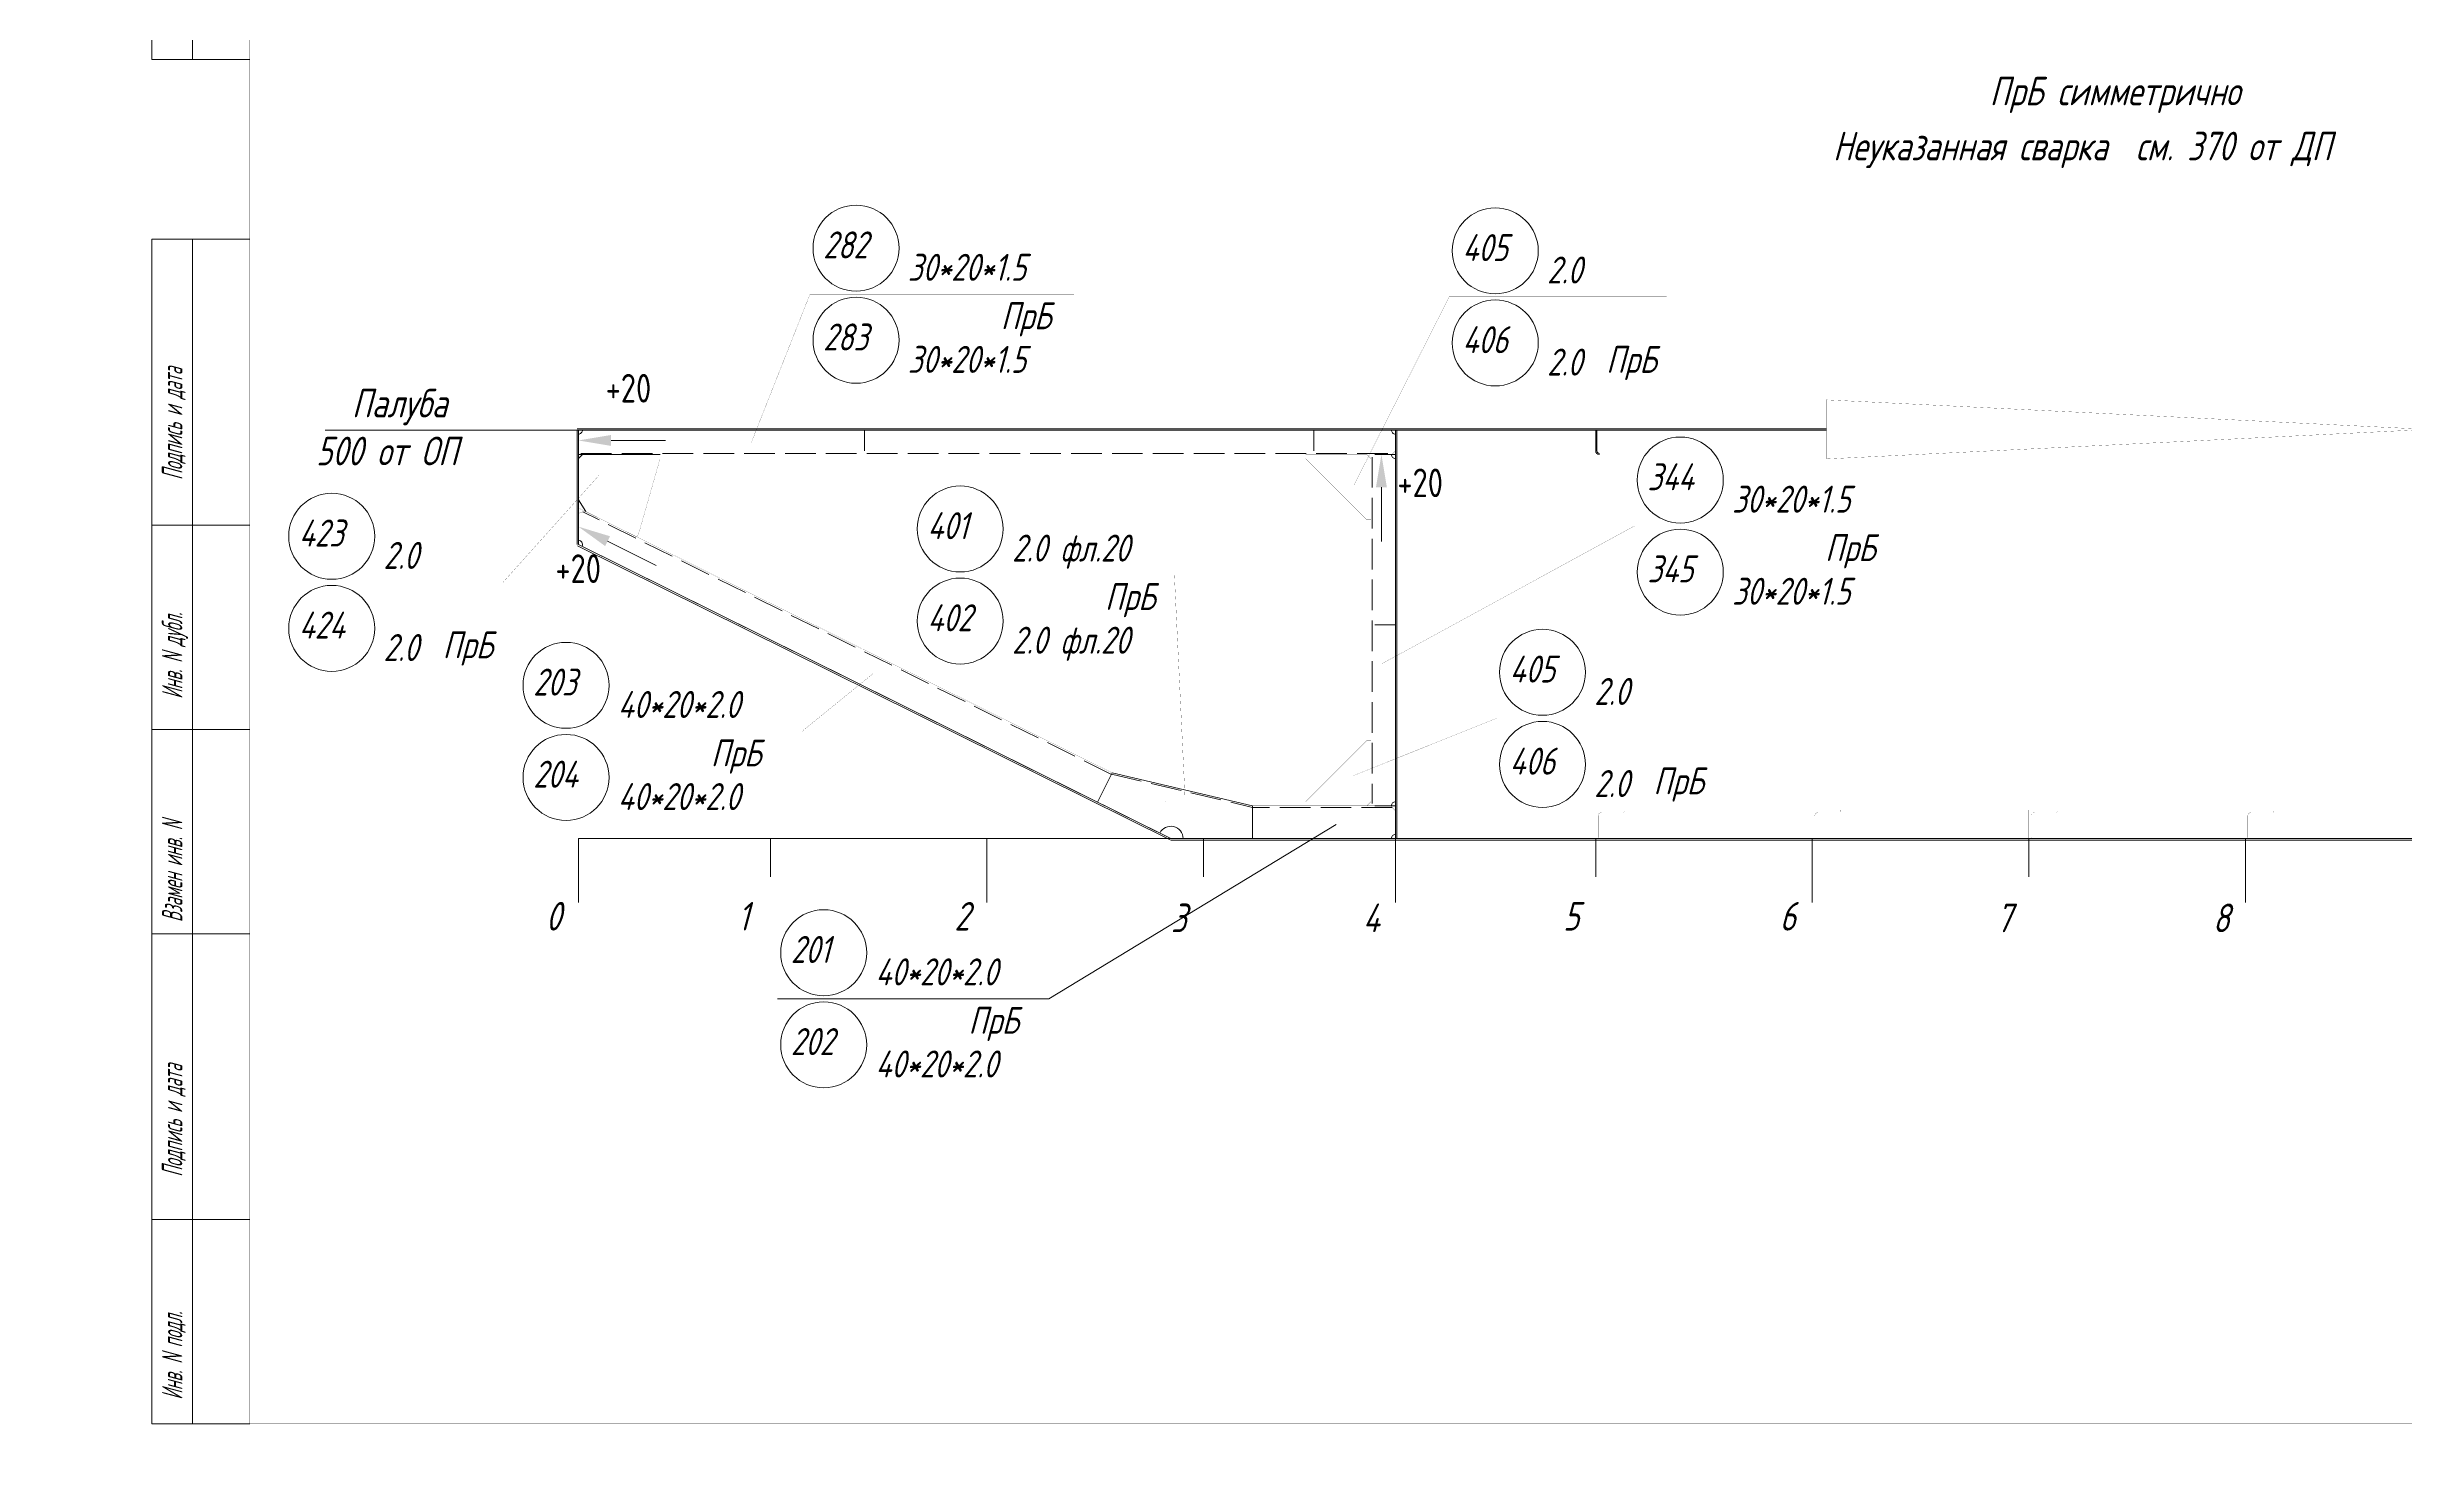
# Model space of a CAD drawing. Header units: millimetres. Extents: x 77380 to 135900, y -26587 to 17301.
# Drawn here: x 102212 to 105098, y -1866 to -131 of the extents above; entities that cross this region are included whole.
import ezdxf

# ---------------------------------------------------------------- set-up
doc = ezdxf.new("R2010")
doc.units = ezdxf.units.MM
for name, pattern in [('K5LT32768', [0]), ('K5LT32769', [50, 37.5, -12.5]), ('K5LT32770', [0]), ('K5LT32771', [50, 37.5, -12.5]), ('K5LT32772', [0]), ('K5LT32773', [50, 37.5, -12.5]), ('K5LT32776', [0]), ('K5LT32780', [0]), ('K5LT32781', [0]), ('K5LT32790', [0]), ('K5LT32831', [0]), ('K5LT_THIN', [0])]:
    doc.linetypes.add(name, pattern=pattern)
doc.styles.add('KTEXTSTYLE', font='GOST_AU.SHX', dxfattribs={"width": 0.96, "height": 5})

# ---------------------------------------------------------------- blocks, each defined once
blk = doc.blocks.new('U60')
at = {"color": 6, "linetype": 'K5LT32776', "lineweight": 18, "true_color": 0xff00ff}
for p, q in [((101795.3, 12814.4), (101795.3, 14264.4)), ((101795.3, 14264.4), (101915.3, 14264.4)), ((101795.3, 13914.4), (101915.3, 13914.4)), ((101915.3, 13664.4), (101795.3, 13664.4)), ((101795.3, 13414.4), (101915.3, 13414.4)), ((101915.3, 13064.4), (101795.3, 13064.4)), ((101915.3, 12814.4), (101795.3, 12814.4))]:
    blk.add_line(p, q, dxfattribs=at)
at = {"color": 7, "linetype": 'K5LT32780', "lineweight": 18}
blk.add_line((101845.3, 14264.4), (101845.3, 12814.4), dxfattribs=at)
at = {"color": 7, "char_height": 2.5, "attachment_point": 1, "rotation": 90, "style": 'KTEXTSTYLE'}
for s, insert in [('\\H3.5;\\W0.965;\\Q15;\\Q15;\\W0.665;\\H25.00;Подпись и дата', (101807.8, 13969.8)), ('\\H3.5;\\W0.965;\\Q15;\\Q15;\\W0.665;\\H25.00;Инв. N дубл.', (101807.8, 13701.9)), ('\\H3.5;\\W0.965;\\Q15;\\Q15;\\W0.665;\\H25.00;Взамен инв. N', (101807.8, 13428.6)), ('\\H3.5;\\W0.965;\\Q15;\\Q15;\\W0.665;\\H25.00;Подпись и дата', (101807.8, 13116.9)), ('\\H3.5;\\W0.965;\\Q15;\\Q15;\\W0.665;\\H25.00;Инв. N подл.', (101807.8, 12844))]:
    blk.add_mtext(s, dxfattribs=dict(at, insert=insert))
blk = doc.blocks.new('U59')
at = {"color": 6, "linetype": 'K5LT32776', "lineweight": 18, "true_color": 0xff00ff}
for p, q in [((101915.3, 15684.4), (101795.3, 15684.4)), ((101795.3, 14484.4), (101795.3, 15684.4)), ((101915.3, 15084.4), (101795.3, 15084.4)), ((101915.3, 14484.4), (101795.3, 14484.4))]:
    blk.add_line(p, q, dxfattribs=at)
at = {"color": 7, "linetype": 'K5LT32780', "lineweight": 18}
blk.add_line((101845.3, 15684.4), (101845.3, 14484.4), dxfattribs=at)
blk.add_blockref('U60', (0, 0))
at = {"color": 7, "char_height": 2.5, "attachment_point": 1, "rotation": 90, "style": 'KTEXTSTYLE'}
for s, insert in [('\\H3.5;\\W0.965;\\Q15;\\Q15;\\W0.665;\\H25.00;Первичное применение', (101807.8, 15233.2)), ('\\H3.5;\\W0.965;\\Q15;\\Q15;\\W0.665;\\H25.00;Справ. N', (101807.8, 14706.6))]:
    blk.add_mtext(s, dxfattribs=dict(at, insert=insert))
blk = doc.blocks.new('U57')
at = {"color": 7, "linetype": 'K5LT32780', "const_width": 0.18}
for points in [[(101715.3, 12764.4), (110125.3, 12764.4), (110125.3, 18704.4), (101715.3, 18704.4)], [(101915.3, 12814.4), (110075.3, 12814.4), (110075.3, 18654.4), (101915.3, 18654.4)]]:
    blk.add_lwpolyline(points, close=True, dxfattribs=at)
blk.add_blockref('U59', (0, 0))
blk = doc.blocks.new('U215')
blk.add_hatch(color=7).paths.add_polyline_path([(103293.5, 13960.9), (103306.8, 13960.9), (103300.1, 14000.9)])
at = {"color": 7, "linetype": 'K5LT32831', "lineweight": 9}
blk.add_line((103300.1, 13960.9), (103300.1, 13894.3), dxfattribs=at)
blk = doc.blocks.new('U216')
blk.add_hatch(color=7).paths.add_polyline_path([(102357.4, 14011.4), (102357.4, 14024.8), (102317.4, 14018.1)])
at = {"color": 7, "linetype": 'K5LT32831', "lineweight": 9}
blk.add_line((102357.4, 14018.1), (102423.9, 14018.1), dxfattribs=at)
blk = doc.blocks.new('U217')
blk.add_hatch(color=7).paths.add_polyline_path([(102350.2, 13888.8), (102356.2, 13900.8), (102317.4, 13912.6)])
at = {"color": 7, "linetype": 'K5LT32831', "lineweight": 9}
blk.add_line((102353.2, 13894.8), (102412.8, 13865.2), dxfattribs=at)
blk = doc.blocks.new('U444')
at = {"color": 7, "linetype": 'K5LT32780', "const_width": 0.18}
blk.add_lwpolyline([(93305.3, 12764.4), (101715.3, 12764.4), (101715.3, 18704.4), (93305.3, 18704.4)], close=True, dxfattribs=at)

msp = doc.modelspace()

# ---------------------------------------------------------------- linework, layer by layer
at = {"color": 7, "linetype": 'K5LT32780', "lineweight": 18}
msp.add_line((102552.554, -599.149), (102860.926, -599.149), dxfattribs=at)
at = {"color": 3, "linetype": 'K5LT32768', "lineweight": 18, "true_color": 0x00ff00}
for p, q in [((104389.915, -597.648), (102860.926, -597.648)), ((104389.915, -599.148), (102860.926, -599.148)), ((102860.926, -739.149), (102860.926, -599.149)), ((102862.427, -599.148), (102862.427, -624.648)), ((103862.427, -599.148), (102862.427, -599.148)), ((102862.427, -739.149), (102862.427, -599.149)), ((103212.427, -624.648), (103212.427, -599.148)), ((103762.427, -624.648), (103762.427, -599.148)), ((103862.427, -1099.148), (103862.427, -599.148)), ((103862.427, -624.648), (103862.427, -599.148)), ((103863.929, -1099.148), (103863.929, -599.148)), ((104107.429, -624.703), (104107.429, -599.148)), ((104108.927, -624.703), (104108.927, -599.148)), ((102962.427, -629.148), (102862.427, -629.148)), ((102862.427, -629.148), (102862.427, -694.489)), ((102867.426, -629.148), (102862.427, -634.148)), ((103862.427, -629.148), (103836.927, -629.148)), ((103862.427, -1059.148), (103862.427, -629.148)), ((102862.427, -684.489), (102871.384, -698.936)), ((102862.427, -701.188), (102862.427, -739.148)), ((102861.539, -740.94), (103586.539, -1100.94)), ((102862.427, -739.148), (103587.427, -1099.148)), ((102862.427, -739.148), (103506.873, -1059.148)), ((103862.427, -837.648), (103836.927, -837.648)), ((103518.955, -1065.148), (103587.427, -1099.149)), ((103518.955, -1065.15), (103587.427, -1099.15)), ((103518.955, -1065.15), (103587.427, -1099.15)), ((103836.927, -1059.148), (103862.427, -1059.148)), ((103862.427, -1099.149), (103862.427, -1065.148)), ((107476.581, -1099.148), (103587.427, -1099.148)), ((103587.427, -1099.149), (103862.427, -1099.149)), ((107476.581, -1101.148), (103587.427, -1101.148))]:
    msp.add_line(p, q, dxfattribs=at)
at = {"color": 3, "linetype": 'K5LT32769', "lineweight": 18, "true_color": 0x00ff00}
for p, q in [((102865.482, -627.703), (103859.373, -627.703)), ((103514.8, -1020.576), (102867.887, -699.351)), ((103581.486, -1053.689), (103581.483, -1053.688)), ((103581.486, -1053.69), (103581.483, -1053.689))]:
    msp.add_line(p, q, dxfattribs=at)
at = {"color": 1, "linetype": 'K5LT32773', "lineweight": 18, "true_color": 0xff0000}
for p, q in [((103833.872, -632.203), (103833.872, -1056.094)), ((103514.794, -1020.575), (103687.427, -1061.077)), ((103858.353, -1061.076), (103687.421, -1061.076))]:
    msp.add_line(p, q, dxfattribs=at)
at = {"color": 7, "linetype": 'K5LT_THIN', "lineweight": 18}
for p, q in [((103515.683, -1018.784), (103497.861, -1054.675)), ((103515.683, -1018.784), (103687.427, -1059.077)), ((103687.427, -1059.077), (103687.427, -1099.15))]:
    msp.add_line(p, q, dxfattribs=at)
at = {"color": 2, "linetype": 'K5LT32771', "lineweight": 18, "true_color": 0xffff00}
msp.add_line((103532.374, -1022.542), (103532.374, -1022.542), dxfattribs=at)
at = {"color": 1, "linetype": 'K5LT32772', "lineweight": 18, "true_color": 0xff0000}
for p, q in [((103437.997, -1295.281), (103789.927, -1082.148)), ((103106.287, -1295.281), (103437.997, -1295.281))]:
    msp.add_line(p, q, dxfattribs=at)
at = {"color": 1, "linetype": 'K5LT32781', "lineweight": 0, "true_color": 0xff0000}
for p, q in [((102862.427, -1099.148), (107576.647, -1099.148)), ((102862.427, -1099.148), (102862.427, -1177.273)), ((102862.427, -1099.148), (102862.427, -1177.273)), ((103097.427, -1099.148), (103097.427, -1146.023)), ((103362.427, -1099.149), (103362.427, -1177.273)), ((103627.427, -1099.149), (103627.427, -1146.023)), ((103862.427, -1099.149), (103862.427, -1177.274)), ((104107.427, -1099.149), (104107.427, -1146.024)), ((104372.427, -1099.149), (104372.427, -1177.274)), ((104637.427, -1099.149), (104637.427, -1146.024)), ((104902.427, -1099.149), (104902.427, -1177.274))]:
    msp.add_line(p, q, dxfattribs=at)
at = {"color": 1, "linetype": 'K5LT32772', "true_color": 0xff0000, "const_width": 0.18}
for points in [[(103469.101, -432.922), (103145.874, -432.922), (103074.132, -614.382)], [(104194.122, -436.224), (103928.115, -436.224), (103811.734, -666.304)], [(103836.927, -629.148), (103832.374, -633.703), (103832.374, -1054.594), (103836.927, -1059.148)], [(102504.219, -785.584), (102770.225, -785.584), (102887.691, -654.633)], [(104477.818, -716.719), (104154.591, -716.719), (103845.779, -885.156)], [(103273.375, -776.603), (103591.861, -776.603), (103604.83, -1048.512)], [(102790.984, -968.006), (103136.085, -968.006), (103223.109, -897.295)], [(104251.899, -952.059), (103985.893, -952.059), (103811.083, -1022.098)], [(103862.427, -1065.148), (103856.354, -1059.075), (103687.419, -1059.075)]]:
    msp.add_lwpolyline(points, dxfattribs=at)
at = {"color": 7, "linetype": 'K5LT32780', "const_width": 0.18}
msp.add_lwpolyline([(105862.427, -634.549), (105862.427, -562.248), (104389.915, -634.549), (104389.915, -562.248)], close=True, dxfattribs=at)
at = {"color": 3, "linetype": 'K5LT32768', "true_color": 0x00ff00, "const_width": 0.18}
for points in [[(102862.427, -624.648), (102866.984, -629.203), (103857.871, -629.203), (103862.427, -624.648)], [(102934.08, -730.068), (102936.304, -725.59), (102962.427, -634.148), (102962.427, -629.148)], [(104111.927, -629.203), (104127.372, -629.203), (104127.372, -627.703), (104111.927, -627.703)], [(102862.427, -694.489), (102880.216, -703.322), (102934.08, -730.068)], [(103515.689, -1018.785), (102870.566, -698.449), (102862.427, -701.188)]]:
    msp.add_lwpolyline(points, dxfattribs=at)
at = {"color": 2, "linetype": 'K5LT32770', "true_color": 0xffff00, "const_width": 0.18}
for points in [[(103827.427, -629.148), (103752.427, -629.148), (103752.427, -634.148), (103827.427, -709.148), (103832.429, -709.148), (103832.429, -634.148), (103827.427, -629.148)], [(103827.427, -1059.148), (103752.427, -1059.148), (103752.427, -1054.148), (103827.427, -979.148), (103832.429, -979.148), (103832.429, -1054.148), (103827.427, -1059.148)]]:
    msp.add_lwpolyline(points, dxfattribs=at)
at = {"color": 8, "linetype": 'K5LT32790', "true_color": 0x808080, "const_width": 0.18}
for points in [[(104110.429, -1097.648), (104110.429, -1071.648, -0.41421356), (104114.929, -1067.148), (104140.929, -1067.148, 0.41421356), (104142.429, -1065.648), (104142.429, -1064.148), (104107.429, -1064.148), (104107.429, -1099.148), (104108.929, -1099.148, 0.41421356)], [(104375.429, -1097.648), (104375.429, -1071.648, -0.41421356), (104379.929, -1067.148), (104405.929, -1067.148, 0.41421356), (104407.429, -1065.648), (104407.429, -1064.148), (104372.429, -1064.148), (104372.429, -1099.148), (104373.929, -1099.148, 0.41421356)], [(104640.429, -1097.648), (104640.429, -1071.648, -0.41421356), (104644.929, -1067.148), (104670.929, -1067.148, 0.41421356), (104672.429, -1065.648), (104672.429, -1064.148), (104637.429, -1064.148), (104637.429, -1099.148), (104638.929, -1099.148, 0.41421356)], [(104905.429, -1097.648), (104905.429, -1071.648, -0.41421356), (104909.929, -1067.148), (104935.929, -1067.148, 0.41421356), (104937.429, -1065.648), (104937.429, -1064.148), (104902.429, -1064.148), (104902.429, -1099.148), (104903.929, -1099.148, 0.41421356)]]:
    msp.add_lwpolyline(points, format="xyb", close=True, dxfattribs=at)
at = {"color": 1, "linetype": 'K5LT32772', "lineweight": 18, "true_color": 0xff0000}
for centre in [(103202.234, -376.562), (103984.475, -379.863), (103202.234, -489.282), (103984.475, -492.584), (104210.951, -660.359), (102560.579, -729.224), (103329.735, -720.243), (104210.951, -773.079), (102560.579, -841.945), (103329.735, -832.963), (102847.344, -911.647), (104042.253, -895.699), (102847.344, -1024.366), (104042.253, -1008.419), (103162.647, -1238.922), (103162.647, -1351.642)]:
    msp.add_circle(centre, 52.603, dxfattribs=at)
at = {"color": 3, "linetype": 'K5LT32768', "lineweight": 18, "true_color": 0x00ff00}
for centre, radius, start, end in [((102862.427, -599.149), 4.999, 270.002228, 0.011973), ((103862.427, -599.149), 4.999, 179.988022, 269.997772), ((103862.427, -629.149), 4.999, 179.988113, 269.99823), ((104111.927, -624.705), 4.499, 179.981415, 269.996735), ((104111.927, -624.703), 3, 179.997955, 269.999298), ((102862.427, -739.148), 4.999, 333.581268, 89.99633), ((103862.427, -1059.147), 4.999, 90.002235, 180.011978), ((103587.427, -1099.149), 15, 359.980927, 153.602325), ((103862.427, -1099.147), 4.999, 90.001305, 180.01181)]:
    msp.add_arc(centre, radius, start, end, dxfattribs=at)

# ---------------------------------------------------------------- block references
for name in ['U444', 'U57', 'U216', 'U215', 'U217']:
    msp.add_blockref(name, (545.046, -14630.011))

# ---------------------------------------------------------------- texts
at = {"color": 7, "char_height": 2.5, "attachment_point": 1, "style": 'KTEXTSTYLE'}
for s, insert in [('\\H3.5;\\W0.965;\\Q15;\\Q15;\\H35.00;ПрБ симметрично', (104589.583, -166.732)), ('\\H3.5;\\W0.965;\\Q15;\\Q15;\\H35.00;Неуказанная сварка  см. 370 от ДП', (104397.868, -234.092)), ('\\H3.5;\\W0.965;\\Q15;\\Q15;\\H33.00;{\\c255;282}', (103162.098, -356.086)), ('\\H3.5;\\W0.965;\\Q15;\\Q15;\\H33.00;{\\c255;405}', (103944.34, -359.388)), ('\\H3.5;\\W0.965;\\Q15;\\Q15;\\H33.00;{\\c255;30*20*1.5}', (103265.639, -383.483)), ('\\H3.5;\\W0.965;\\Q15;\\Q15;\\H33.00;{\\c255;2.0}', (104047.88, -386.785)), ('\\H3.5;\\W0.965;\\Q15;\\Q15;\\H33.00;{\\c16711935;ПрБ}', (103379.453, -442.76)), ('\\H3.5;\\W0.965;\\Q15;\\Q15;\\H33.00;{\\c255;283}', (103162.098, -468.806)), ('\\H3.5;\\W0.965;\\Q15;\\Q15;\\H33.00;{\\c255;406}', (103944.34, -472.108)), ('\\H3.5;\\W0.965;\\Q15;\\Q15;\\H33.00;{\\c255;30*20*1.5}', (103265.639, -496.203)), ('\\H3.5;\\W0.965;\\Q15;\\Q15;\\H33.00;{\\c255;2.0}', (104047.88, -499.506)), ('\\H3.5;\\W0.965;\\Q15;\\Q15;\\H33.00;{\\c16711935;ПрБ}', (104120.302, -496.205)), ('\\H3.5;\\W0.965;\\Q15;\\Q0;\\H35.00;+20', (102895.845, -530.538)), ('\\H3.5;\\W0.965;\\Q15;\\Q15;\\H35.00;Палуба', (102585.236, -548.743)), ('\\H3.5;\\W0.965;\\Q15;\\Q15;\\H35.00;500 от ОП', (102541.454, -607.354)), ('\\H3.5;\\W0.965;\\Q15;\\Q0;\\H35.00;+20', (103864.757, -646.32)), ('\\H3.5;\\W0.965;\\Q15;\\Q15;\\H33.00;{\\c255;344}', (104170.815, -639.884)), ('\\H3.5;\\W0.965;\\Q15;\\Q15;\\H33.00;{\\c255;30*20*1.5}', (104274.356, -667.28)), ('\\H3.5;\\W0.965;\\Q15;\\Q15;\\H33.00;{\\c255;423}', (102520.443, -708.749)), ('\\H3.5;\\W0.965;\\Q15;\\Q15;\\H33.00;{\\c255;401}', (103289.599, -699.767)), ('\\H3.5;\\W0.965;\\Q15;\\Q15;\\H33.00;{\\c255;2.0}', (102623.984, -736.146)), ('\\H3.5;\\W0.965;\\Q15;\\Q15;\\H33.00;{\\c255;2.0 фл.20}', (103393.14, -727.165)), ('\\H3.5;\\W0.965;\\Q15;\\Q15;\\H33.00;{\\c16711935;ПрБ}', (104388.171, -726.558)), ('\\H3.5;\\W0.965;\\Q15;\\Q0;\\H35.00;+20', (102834.377, -751.356)), ('\\H3.5;\\W0.965;\\Q15;\\Q15;\\H33.00;{\\c255;345}', (104170.815, -752.603)), ('\\H3.5;\\W0.965;\\Q15;\\Q15;\\H33.00;{\\c16711935;ПрБ}', (103506.954, -786.442)), ('\\H3.5;\\W0.965;\\Q15;\\Q15;\\H33.00;{\\c255;30*20*1.5}', (104274.356, -780)), ('\\H3.5;\\W0.965;\\Q15;\\Q15;\\H33.00;{\\c255;424}', (102520.443, -821.469)), ('\\H3.5;\\W0.965;\\Q15;\\Q15;\\H33.00;{\\c255;402}', (103289.599, -812.488)), ('\\H3.5;\\W0.965;\\Q15;\\Q15;\\H33.00;{\\c255;2.0}', (102623.984, -848.866)), ('\\H3.5;\\W0.965;\\Q15;\\Q15;\\H33.00;{\\c16711935;ПрБ}', (102696.405, -845.566)), ('\\H3.5;\\W0.965;\\Q15;\\Q15;\\H33.00;{\\c255;2.0 фл.20}', (103393.14, -839.885)), ('\\H3.5;\\W0.965;\\Q15;\\Q15;\\H33.00;{\\c255;203}', (102807.208, -891.171)), ('\\H3.5;\\W0.965;\\Q15;\\Q15;\\H33.00;{\\c255;405}', (104002.117, -875.223)), ('\\H3.5;\\W0.965;\\Q15;\\Q15;\\H33.00;{\\c255;40*20*2.0}', (102910.749, -918.568)), ('\\H3.5;\\W0.965;\\Q15;\\Q15;\\H33.00;{\\c255;2.0}', (104105.658, -902.621)), ('\\H3.5;\\W0.965;\\Q15;\\Q15;\\H33.00;{\\c16711935;ПрБ}', (103024.564, -977.845)), ('\\H3.5;\\W0.965;\\Q15;\\Q15;\\H33.00;{\\c255;204}', (102807.208, -1003.891)), ('\\H3.5;\\W0.965;\\Q15;\\Q15;\\H33.00;{\\c255;406}', (104002.117, -987.943)), ('\\H3.5;\\W0.965;\\Q15;\\Q15;\\H33.00;{\\c255;40*20*2.0}', (102910.749, -1031.288)), ('\\H3.5;\\W0.965;\\Q15;\\Q15;\\H33.00;{\\c255;2.0}', (104105.658, -1015.341)), ('\\H3.5;\\W0.965;\\Q15;\\Q15;\\H33.00;{\\c16711935;ПрБ}', (104178.079, -1012.04)), ('\\H3.5;\\W0.965;\\Q15;\\Q15;\\H33.00;{\\c255;201}', (103122.511, -1218.446)), ('\\H3.5;\\W0.965;\\Q15;\\Q15;\\H33.00;{\\c255;40*20*2.0}', (103226.052, -1245.843)), ('\\H3.5;\\W0.965;\\Q15;\\Q15;\\H33.00;{\\c16711935;ПрБ}', (103339.867, -1305.12)), ('\\H3.5;\\W0.965;\\Q15;\\Q15;\\H33.00;{\\c255;202}', (103122.511, -1331.166)), ('\\H3.5;\\W0.965;\\Q15;\\Q15;\\H33.00;{\\c255;40*20*2.0}', (103226.052, -1358.563))]:
    msp.add_mtext(s, dxfattribs=dict(at, insert=insert))
at = {"color": 7, "char_height": 2.5, "attachment_point": 1, "rotation": 359.999999, "style": 'KTEXTSTYLE'}
for s, insert in [('\\H3.5;\\W0.965;\\Q15;\\Q15;\\H35.00;{\\c255;0}', (102822.532, -1176.785)), ('\\H3.5;\\W0.965;\\Q15;\\Q15;\\H35.00;{\\c255;1}', (103057.532, -1176.785)), ('\\H3.5;\\W0.965;\\Q15;\\Q15;\\H35.00;{\\c255;2}', (103322.532, -1176.785)), ('\\H3.5;\\W0.965;\\Q15;\\Q15;\\H35.00;{\\c255;3}', (103587.532, -1178.784)), ('\\H3.5;\\W0.965;\\Q15;\\Q15;\\H35.00;{\\c255;4}', (103822.532, -1178.784)), ('\\H3.5;\\W0.965;\\Q15;\\Q15;\\H35.00;{\\c255;5}', (104067.533, -1176.786)), ('\\H3.5;\\W0.965;\\Q15;\\Q15;\\H35.00;{\\c255;6}', (104332.532, -1176.786)), ('\\H3.5;\\W0.965;\\Q15;\\Q15;\\H35.00;{\\c255;7}', (104597.532, -1178.784)), ('\\H3.5;\\W0.965;\\Q15;\\Q15;\\H35.00;{\\c255;8}', (104862.532, -1178.784))]:
    msp.add_mtext(s, dxfattribs=dict(at, insert=insert))

doc.saveas('drawing.dxf')
